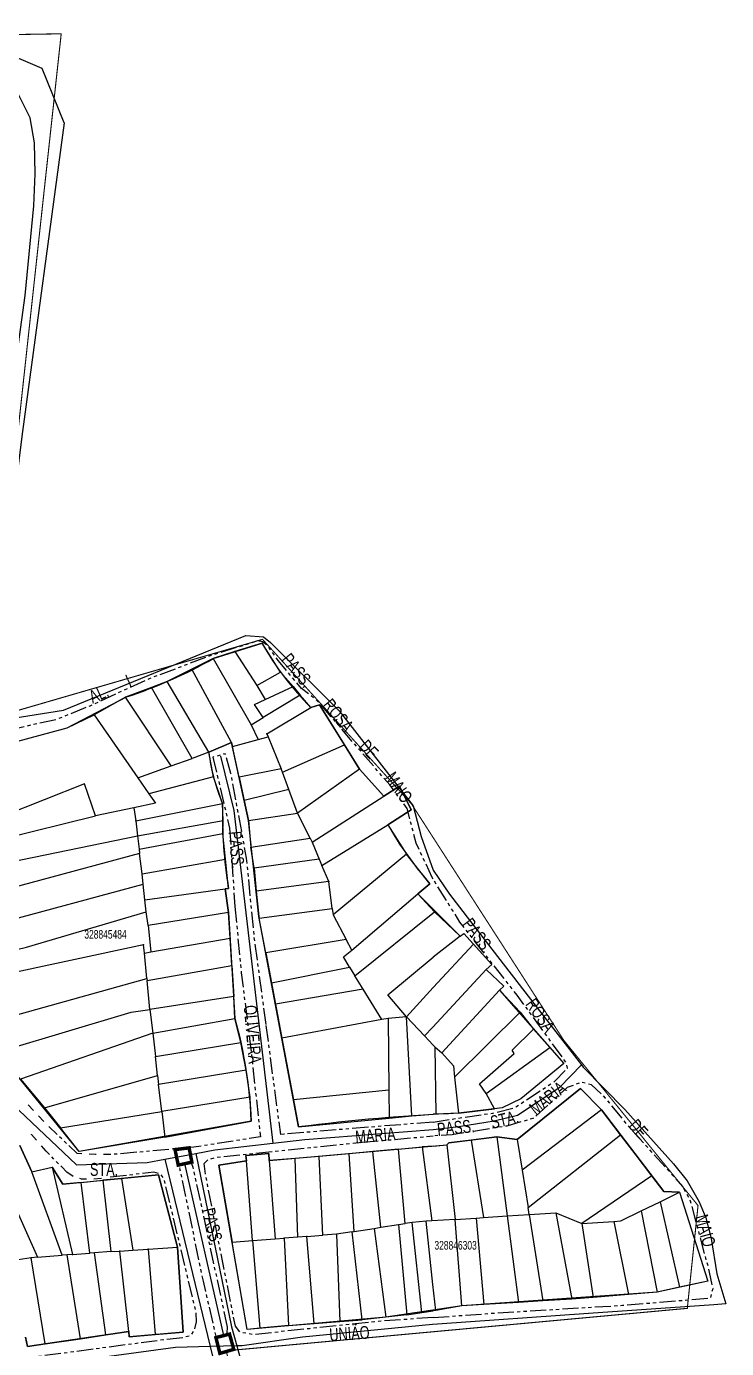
# Model space of a CAD drawing. Extents: x 203614 to 206284, y 4847494 to 4848495.
# Drawn here: x 205702.2 to 205864.1, y 4848134.9 to 4848440.9 of the extents above; entities that cross this region are included whole.
import ezdxf

# ---------------------------------------------------------------- set-up
doc = ezdxf.new("R2010")
doc.units = 0
doc.header["$LTSCALE"] = 1.5
doc.header["$MEASUREMENT"] = 0
doc.linetypes.add('PHANTOMX2', pattern=[5, 2.5, -0.5, 0.5, -0.5, 0.5, -0.5])
for name, color, linetype in [('CD-MALHA-LOTES', 40, 'CONTINUOUS'), ('CD_TXT_QUADRA', 7, 'CONTINUOUS'), ('HD-VALAS-DRENOS', 170, 'CONTINUOUS'), ('LM-LIM-SETOR-FISCAL', 7, 'CONTINUOUS'), ('RU-QUADRAS', 210, 'CONTINUOUS'), ('SV-EIXO-ROD-ESTR', 7, 'CONTINUOUS'), ('SV-EIXO-RUA-N-PAV', 6, 'CONTINUOUS'), ('SV-EIXO-RUA-PAV', 20, 'CONTINUOUS'), ('SV-EST-MUNIC-PAV', 1, 'CONTINUOUS'), ('SV-PONTE-BUEIRO', 249, 'CONTINUOUS'), ('SV-RUA-NAO-PAV-S-GUIA-C-GUIA', 7, 'PHANTOMX2'), ('SV-RUA-PAVIM-S-GUIA-C-GUIA', 7, 'CONTINUOUS'), ('SV-TXT-RUA-N-PAV-S-GUIA-C-GUIA', 7, 'CONTINUOUS')]:
    doc.layers.add(name, color=color, linetype=linetype)
doc.styles.add('ARIAL', font='ARIAL.TTF')
doc.linetypes.add('Limite', pattern='A,20,-3,[130,ltypeshp.shx,S=6.35,R=0,X=0,Y=0],-3,20', length=46)

msp = doc.modelspace()

# ---------------------------------------------------------------- linework, layer by layer
at = {"layer": 'CD-MALHA-LOTES'}
for p, q in [((205756.68, 4848298.13), (205750.4, 4848296.17)), ((205760.97, 4848291.44), (205756.68, 4848298.13)), ((205745.39, 4848294.6), (205740.45, 4848292.12)), ((205750.4, 4848296.17), (205745.39, 4848294.6)), ((205745.39, 4848294.6), (205754.14, 4848279.21)), ((205750.4, 4848296.17), (205755.45, 4848288.37)), ((205740.45, 4848292.12), (205734.73, 4848289.24)), ((205749.6, 4848275.13), (205740.45, 4848292.12)), ((205755.45, 4848288.37), (205760.97, 4848291.44)), ((205763.91, 4848288.13), (205760.97, 4848291.44)), ((205731.09, 4848287.86), (205725.13, 4848285.6)), ((205734.73, 4848289.24), (205731.09, 4848287.86)), ((205740.5, 4848271.4), (205731.09, 4848287.86)), ((205744.36, 4848272.88), (205734.73, 4848289.24)), ((205755.45, 4848288.37), (205757.44, 4848285.1)), ((205757.44, 4848285.1), (205763.91, 4848288.13)), ((205763.91, 4848288.13), (205765.51, 4848286.13)), ((205725.13, 4848285.6), (205717.88, 4848281.55)), ((205735.62, 4848269.73), (205725.13, 4848285.6)), ((205754.92, 4848283.94), (205757.44, 4848285.1)), ((205756.91, 4848280.89), (205754.92, 4848283.94)), ((205765.51, 4848286.13), (205756.91, 4848280.89)), ((205767.98, 4848283.25), (205765.51, 4848286.13)), ((205711.63, 4848278.56), (205717.88, 4848281.55)), ((205717.88, 4848281.55), (205727.96, 4848267)), ((205754.14, 4848279.21), (205756.91, 4848280.89)), ((205757.78, 4848277.14), (205767.98, 4848283.25)), ((205769.96, 4848283.84), (205767.98, 4848283.25)), ((205775.72, 4848274.63), (205769.96, 4848283.84)), ((205699.32, 4848275.18), (205711.63, 4848278.56)), ((205754.14, 4848279.21), (205755.82, 4848275.84)), ((205744.36, 4848272.88), (205749.6, 4848275.13)), ((205749.6, 4848275.13), (205749.81, 4848274.18)), ((205749.81, 4848274.18), (205755.82, 4848275.84)), ((205755.82, 4848275.84), (205758.1, 4848276.46)), ((205757.78, 4848277.14), (205758.1, 4848276.46)), ((205758.1, 4848276.46), (205761.1, 4848269.01)), ((205744.36, 4848272.88), (205740.5, 4848271.4)), ((205745.43, 4848267.23), (205744.36, 4848272.88)), ((205751.37, 4848267.1), (205749.81, 4848274.18)), ((205761.39, 4848268.3), (205775.72, 4848274.63)), ((205779.26, 4848268.97), (205775.72, 4848274.63)), ((205727.96, 4848267), (205735.62, 4848269.73)), ((205735.62, 4848269.73), (205740.5, 4848271.4)), ((205761.1, 4848269.01), (205751.37, 4848267.1)), ((205761.39, 4848268.3), (205761.1, 4848269.01)), ((205779.26, 4848268.97), (205764.91, 4848258.78)), ((205784.87, 4848262.71), (205779.26, 4848268.97)), ((205715.64, 4848265.61), (205696.97, 4848258.15)), ((205718.14, 4848258.19), (205715.64, 4848265.61)), ((205727.96, 4848267), (205730.48, 4848263.24)), ((205745.43, 4848267.23), (205730.48, 4848263.24)), ((205747.56, 4848261), (205745.43, 4848267.23)), ((205751.37, 4848267.1), (205752.56, 4848261.68)), ((205762.88, 4848264.26), (205761.39, 4848268.3)), ((205730.48, 4848263.24), (205732.04, 4848261.08)), ((205762.88, 4848264.26), (205752.56, 4848261.68)), ((205764.91, 4848258.78), (205762.88, 4848264.26)), ((205768.28, 4848252.09), (205784.87, 4848262.71)), ((205788.45, 4848265), (205784.87, 4848262.71)), ((205791.19, 4848259.53), (205788.45, 4848265)), ((205727.04, 4848260.02), (205718.14, 4848258.19)), ((205732.04, 4848261.08), (205727.04, 4848260.02)), ((205727.04, 4848260.02), (205727.48, 4848256.98)), ((205727.48, 4848256.98), (205747.56, 4848261)), ((205747.65, 4848257.08), (205747.56, 4848261)), ((205752.56, 4848261.68), (205753.58, 4848257.06)), ((205785.76, 4848256.11), (205791.19, 4848259.53)), ((205696.34, 4848252.78), (205718.14, 4848258.19)), ((205727.48, 4848256.98), (205727.88, 4848253.56)), ((205727.88, 4848253.56), (205747.65, 4848257.08)), ((205747.61, 4848254.09), (205747.65, 4848257.08)), ((205753.58, 4848257.06), (205764.91, 4848258.78)), ((205753.58, 4848257.06), (205754.09, 4848250.88)), ((205767.83, 4848252.98), (205764.91, 4848258.78)), ((205695.54, 4848246.93), (205727.88, 4848253.56)), ((205727.88, 4848253.56), (205728.24, 4848250.49)), ((205728.24, 4848250.49), (205747.61, 4848254.09)), ((205748.22, 4848248.12), (205747.61, 4848254.09)), ((205770.53, 4848246.71), (205785.76, 4848256.11)), ((205785.76, 4848256.11), (205790.13, 4848249.29)), ((205728.24, 4848250.49), (205728.35, 4848249.49)), ((205754.09, 4848250.88), (205767.83, 4848252.98)), ((205754.82, 4848246.03), (205754.09, 4848250.88)), ((205767.83, 4848252.98), (205768.28, 4848252.09)), ((205768.28, 4848252.09), (205769.93, 4848248.13)), ((205728.35, 4848249.49), (205694.66, 4848240.35)), ((205728.91, 4848244.71), (205728.35, 4848249.49)), ((205728.91, 4848244.71), (205748.22, 4848248.12)), ((205748.93, 4848241.33), (205748.22, 4848248.12)), ((205769.93, 4848248.13), (205754.82, 4848246.03)), ((205769.93, 4848248.13), (205770.53, 4848246.71)), ((205790.13, 4848249.29), (205773.12, 4848235.29)), ((205795.53, 4848242.46), (205790.13, 4848249.29)), ((205729.17, 4848242.38), (205728.91, 4848244.71)), ((205754.82, 4848246.03), (205755.35, 4848240.72)), ((205772.1, 4848242.96), (205770.53, 4848246.71)), ((205693.73, 4848232.75), (205729.17, 4848242.38)), ((205729.57, 4848238.72), (205729.17, 4848242.38)), ((205729.57, 4848238.72), (205748.18, 4848241.26)), ((205748.18, 4848241.26), (205748.93, 4848241.33)), ((205748.95, 4848235.76), (205748.18, 4848241.26)), ((205772.1, 4848242.96), (205755.35, 4848240.72)), ((205772.89, 4848236.75), (205772.1, 4848242.96)), ((205792.75, 4848240.1), (205795.53, 4848242.46)), ((205729.91, 4848235.97), (205729.57, 4848238.72)), ((205755.35, 4848240.72), (205755.93, 4848234.88)), ((205777.42, 4848227.11), (205792.75, 4848240.1)), ((205796.61, 4848235.94), (205792.75, 4848240.1)), ((205702.18, 4848227.76), (205729.91, 4848235.97)), ((205730.3, 4848232.8), (205729.91, 4848235.97)), ((205748.95, 4848235.76), (205730.3, 4848232.8)), ((205749.31, 4848229.82), (205748.95, 4848235.76)), ((205756, 4848234.5), (205772.89, 4848236.75)), ((205772.89, 4848236.75), (205773.12, 4848235.29)), ((205773.12, 4848235.29), (205776.14, 4848229.55)), ((205778.17, 4848221.17), (205796.61, 4848235.94)), ((205796.61, 4848235.94), (205802.55, 4848230.33)), ((205730.3, 4848232.8), (205730.97, 4848226.69)), ((205755.93, 4848234.88), (205756, 4848234.5)), ((205757.52, 4848226.47), (205756, 4848234.5)), ((205730.97, 4848226.69), (205749.31, 4848229.82)), ((205749.68, 4848223.52), (205749.31, 4848229.82)), ((205776.14, 4848229.55), (205757.52, 4848226.47)), ((205777.42, 4848227.11), (205776.14, 4848229.55)), ((205802.55, 4848230.33), (205796.23, 4848225.44)), ((205802.55, 4848230.33), (205803.37, 4848230.93)), ((205692.8, 4848225.48), (205702.18, 4848227.76)), ((205729.22, 4848228.3), (205693.08, 4848220.52)), ((205729.45, 4848226.42), (205729.22, 4848228.3)), ((205729.45, 4848226.42), (205730.97, 4848226.69)), ((205730.04, 4848220.49), (205729.45, 4848226.42)), ((205757.52, 4848226.47), (205758.84, 4848219.49)), ((205775.52, 4848225.5), (205777.42, 4848227.11)), ((205805.61, 4848228.44), (205796.25, 4848218.47)), ((205805.61, 4848228.44), (205809.86, 4848223.73)), ((205730.1, 4848220.07), (205749.68, 4848223.52)), ((205749.68, 4848223.52), (205750.12, 4848216.35)), ((205758.84, 4848219.49), (205776.94, 4848223.17)), ((205776.94, 4848223.17), (205775.52, 4848225.5)), ((205776.94, 4848223.17), (205778.17, 4848221.17)), ((205785.79, 4848216.76), (205796.23, 4848225.44)), ((205809.86, 4848223.73), (205808.54, 4848222.6)), ((205695.68, 4848210.93), (205730.04, 4848220.49)), ((205730.04, 4848220.49), (205730.1, 4848220.07)), ((205730.75, 4848213.37), (205730.1, 4848220.07)), ((205780.09, 4848218.04), (205778.17, 4848221.17)), ((205808.54, 4848222.6), (205796.21, 4848209.24)), ((205808.54, 4848222.6), (205812.61, 4848218.77)), ((205758.84, 4848219.49), (205759.78, 4848214.55)), ((205780.09, 4848218.04), (205759.78, 4848214.55)), ((205784.4, 4848211), (205780.09, 4848218.04)), ((205790.06, 4848211.65), (205785.79, 4848216.76)), ((205790.06, 4848211.65), (205796.25, 4848218.47)), ((205798.29, 4848203.35), (205811.63, 4848217.8)), ((205811.63, 4848217.8), (205816.38, 4848212.72)), ((205750.12, 4848216.35), (205730.75, 4848213.37)), ((205750.42, 4848211.27), (205750.12, 4848216.35)), ((205759.78, 4848214.55), (205761.26, 4848206.73)), ((205697.54, 4848204.13), (205726.4, 4848212.73)), ((205726.4, 4848212.73), (205730.75, 4848213.37)), ((205730.75, 4848213.37), (205731.38, 4848207.87)), ((205731.38, 4848207.87), (205750.42, 4848211.27)), ((205751.77, 4848205.68), (205750.42, 4848211.27)), ((205784.4, 4848211), (205761.26, 4848206.73)), ((205785.83, 4848211.24), (205784.4, 4848211)), ((205790.06, 4848211.65), (205785.83, 4848211.24)), ((205785.83, 4848211.24), (205786.03, 4848194.68)), ((205791.33, 4848188.74), (205790.06, 4848211.65)), ((205794.27, 4848207.27), (205790.06, 4848211.65)), ((205816.38, 4848212.72), (205801.22, 4848197.7)), ((205731.38, 4848207.87), (205700.77, 4848197.26)), ((205731.38, 4848207.87), (205732.01, 4848202.48)), ((205794.27, 4848207.27), (205796.21, 4848209.24)), ((205814.52, 4848203.96), (205819.46, 4848208.82)), ((205732.01, 4848202.48), (205751.77, 4848205.68)), ((205752.97, 4848199.28), (205751.77, 4848205.68)), ((205761.26, 4848206.73), (205763.97, 4848192.42)), ((205796.24, 4848205.07), (205794.27, 4848207.27)), ((205796.64, 4848204.68), (205796.24, 4848205.07)), ((205796.64, 4848204.68), (205796.85, 4848189.11)), ((205796.64, 4848204.68), (205798.29, 4848203.35)), ((205808.49, 4848193.94), (205823.24, 4848204.54)), ((205823.24, 4848204.54), (205826.46, 4848200.88)), ((205732.52, 4848198.08), (205732.01, 4848202.48)), ((205798.29, 4848203.35), (205800.94, 4848200.35)), ((205806.99, 4848196.16), (205814.99, 4848203.17)), ((205814.99, 4848203.17), (205814.52, 4848203.96)), ((205752.97, 4848199.28), (205732.76, 4848195.98)), ((205753.91, 4848193.09), (205752.97, 4848199.28)), ((205800.94, 4848200.35), (205801.22, 4848197.7)), ((205826.46, 4848200.88), (205816.51, 4848192.67)), ((205700.77, 4848197.26), (205706.33, 4848190.62)), ((205706.33, 4848190.62), (205732.52, 4848198.08)), ((205732.52, 4848198.08), (205732.76, 4848195.98)), ((205733.48, 4848189.77), (205732.76, 4848195.98)), ((205801.22, 4848197.7), (205802.12, 4848189.32)), ((205808.49, 4848193.94), (205806.99, 4848196.16)), ((205753.91, 4848193.09), (205733.48, 4848189.77)), ((205754.18, 4848187.48), (205753.91, 4848193.09)), ((205786.03, 4848194.68), (205763.97, 4848192.42)), ((205763.97, 4848192.42), (205765.15, 4848186.16)), ((205786.03, 4848194.68), (205786.1, 4848188.22)), ((205810.49, 4848190.39), (205808.49, 4848193.94)), ((205830.33, 4848195.04), (205815.72, 4848183.23)), ((205835.22, 4848190.12), (205830.33, 4848195.04)), ((205706.33, 4848190.62), (205710.05, 4848185.93)), ((205710.05, 4848185.93), (205733.48, 4848189.77)), ((205733.48, 4848189.77), (205734.17, 4848183.82)), ((205791.33, 4848188.74), (205796.23, 4848189.09)), ((205802.12, 4848189.32), (205810.49, 4848190.39)), ((205812.22, 4848190.63), (205810.49, 4848190.39)), ((205835.22, 4848190.12), (205816.85, 4848176.14)), ((205839.64, 4848184.33), (205835.22, 4848190.12)), ((205734.17, 4848183.82), (205754.18, 4848187.48)), ((205765.15, 4848186.16), (205786.1, 4848188.22)), ((205786.1, 4848188.22), (205791.33, 4848188.74)), ((205714.37, 4848180.49), (205710.05, 4848185.93)), ((205734.17, 4848183.82), (205714.37, 4848180.49)), ((205805.08, 4848183.14), (205799.87, 4848182.48)), ((205811.02, 4848183.89), (205805.08, 4848183.14)), ((205805.08, 4848183.14), (205807.89, 4848165.2)), ((205815.72, 4848183.23), (205811.02, 4848183.89)), ((205811.02, 4848183.89), (205813.42, 4848165.57)), ((205815.72, 4848183.23), (205816.85, 4848176.14)), ((205818.23, 4848167.54), (205839.64, 4848184.33)), ((205843.25, 4848179.61), (205839.64, 4848184.33)), ((205693.8, 4848180.3), (205704.74, 4848156.05)), ((205703.42, 4848175.75), (205700.62, 4848181.89)), ((205758.28, 4848179.99), (205752.9, 4848179.54)), ((205758.31, 4848178.41), (205758.28, 4848179.99)), ((205776.86, 4848179.98), (205769.86, 4848179.36)), ((205782.31, 4848180.46), (205776.86, 4848179.98)), ((205778.01, 4848161.97), (205776.86, 4848179.98)), ((205788.24, 4848181.01), (205782.31, 4848180.46)), ((205784.19, 4848162.94), (205782.31, 4848180.46)), ((205788.24, 4848181.01), (205793.69, 4848181.55)), ((205789.81, 4848163.79), (205788.24, 4848181.01)), ((205796.25, 4848181.71), (205793.69, 4848181.55)), ((205793.69, 4848181.55), (205795.98, 4848164.45)), ((205796.25, 4848181.71), (205799.43, 4848182.02)), ((205799.87, 4848182.48), (205799.43, 4848182.02)), ((205799.43, 4848182.02), (205801.34, 4848164.77)), ((205703.42, 4848175.75), (205708.11, 4848176.88)), ((205708.11, 4848176.88), (205712.85, 4848156.66)), ((205710.6, 4848172.95), (205708.11, 4848176.88)), ((205753.08, 4848178.29), (205746.71, 4848177.36)), ((205746.71, 4848177.36), (205749.8, 4848159.53)), ((205752.9, 4848179.54), (205753.08, 4848178.29)), ((205754.44, 4848159.88), (205753.08, 4848178.29)), ((205764.32, 4848178.89), (205758.31, 4848178.41)), ((205758.31, 4848178.41), (205759.74, 4848160.28)), ((205769.86, 4848179.36), (205764.32, 4848178.89)), ((205764.98, 4848160.67), (205764.32, 4848178.89)), ((205770.74, 4848161.1), (205769.86, 4848179.36)), ((205846.87, 4848174.87), (205843.25, 4848179.61)), ((205710.44, 4848156.52), (205703.42, 4848175.75)), ((205714.84, 4848173.34), (205719.83, 4848173.83)), ((205724.18, 4848174.25), (205719.83, 4848173.83)), ((205719.83, 4848173.83), (205721.69, 4848157.31)), ((205732.69, 4848175.12), (205724.18, 4848174.25)), ((205724.18, 4848174.25), (205726.77, 4848157.64)), ((205737.09, 4848158.36), (205732.69, 4848175.12)), ((205816.85, 4848176.14), (205818.23, 4848167.54)), ((205846.87, 4848174.87), (205830.65, 4848163.81)), ((205849.65, 4848171.24), (205846.87, 4848174.87)), ((205714.84, 4848173.34), (205710.6, 4848172.95)), ((205716.84, 4848156.94), (205714.84, 4848173.34)), ((205848.78, 4848168.86), (205853.29, 4848171.06)), ((205853.29, 4848171.06), (205849.65, 4848171.24)), ((205853.29, 4848171.06), (205859.77, 4848150.47)), ((205844.42, 4848166.74), (205848.78, 4848168.86)), ((205848.78, 4848168.86), (205853.27, 4848149.05)), ((205801.34, 4848164.77), (205795.98, 4848164.45)), ((205801.34, 4848164.77), (205806.21, 4848165.09)), ((205802.93, 4848144.74), (205801.34, 4848164.77)), ((205806.21, 4848165.09), (205807.89, 4848165.2)), ((205806.21, 4848165.09), (205808.01, 4848145.05)), ((205807.89, 4848165.2), (205813.42, 4848165.57)), ((205813.42, 4848165.57), (205818.49, 4848165.9)), ((205813.42, 4848165.57), (205815.99, 4848145.55)), ((205818.49, 4848165.9), (205818.23, 4848167.54)), ((205818.49, 4848165.9), (205824.61, 4848166.3)), ((205818.49, 4848165.9), (205821.6, 4848145.9)), ((205824.61, 4848166.3), (205828.33, 4848146.32)), ((205824.61, 4848166.3), (205830.65, 4848163.81)), ((205839.67, 4848164.43), (205844.42, 4848166.74)), ((205844.42, 4848166.74), (205848.05, 4848147.9)), ((205777.53, 4848161.9), (205773.89, 4848161.33)), ((205777.53, 4848161.9), (205778.01, 4848161.97)), ((205779.86, 4848141.56), (205777.53, 4848161.9)), ((205778.01, 4848161.97), (205782.65, 4848162.7)), ((205782.65, 4848162.7), (205784.19, 4848162.94)), ((205782.65, 4848162.7), (205785.34, 4848142.12)), ((205784.19, 4848162.94), (205788.25, 4848163.57)), ((205788.25, 4848163.57), (205789.81, 4848163.79)), ((205788.25, 4848163.57), (205790.15, 4848142.65)), ((205791.41, 4848164.06), (205789.81, 4848163.79)), ((205794.62, 4848164.33), (205791.41, 4848164.06)), ((205793.66, 4848143.19), (205791.41, 4848164.06)), ((205795.98, 4848164.45), (205794.62, 4848164.33)), ((205796.21, 4848149.69), (205794.62, 4848164.33)), ((205830.65, 4848163.81), (205838.07, 4848164.32)), ((205830.65, 4848163.81), (205833.3, 4848146.72)), ((205838.07, 4848164.32), (205839.67, 4848164.43)), ((205838.07, 4848164.32), (205841.48, 4848147.37)), ((205749.8, 4848159.53), (205754.44, 4848159.88)), ((205753.25, 4848139.3), (205749.8, 4848159.53)), ((205754.44, 4848159.88), (205759.74, 4848160.28)), ((205754.44, 4848159.88), (205756.15, 4848139.58)), ((205759.74, 4848160.28), (205761.77, 4848160.43)), ((205764.98, 4848160.67), (205761.77, 4848160.43)), ((205761.77, 4848160.43), (205762.82, 4848140.19)), ((205767.07, 4848160.82), (205764.98, 4848160.67)), ((205767.07, 4848160.82), (205770.74, 4848161.1)), ((205768.75, 4848140.67), (205767.07, 4848160.82)), ((205773.89, 4848161.33), (205770.74, 4848161.1)), ((205773.89, 4848161.33), (205774.68, 4848141.15)), ((205703.24, 4848155.84), (205700.28, 4848155.38)), ((205704.74, 4848156.05), (205703.24, 4848155.84)), ((205706.47, 4848135.94), (205703.24, 4848155.84)), ((205704.74, 4848156.05), (205710.44, 4848156.52)), ((205711.6, 4848156.57), (205710.44, 4848156.52)), ((205712.85, 4848156.66), (205711.6, 4848156.57)), ((205714.65, 4848137.16), (205711.6, 4848156.57)), ((205712.85, 4848156.66), (205716.84, 4848156.94)), ((205717.91, 4848157.03), (205716.84, 4848156.94)), ((205721.69, 4848157.31), (205717.91, 4848157.03)), ((205720.56, 4848138.04), (205717.91, 4848157.03)), ((205721.69, 4848157.31), (205723.81, 4848157.44)), ((205723.81, 4848157.44), (205726.77, 4848157.64)), ((205725.83, 4848138.8), (205723.81, 4848157.44)), ((205726.77, 4848157.64), (205730.36, 4848157.89)), ((205730.36, 4848157.89), (205737.09, 4848158.36)), ((205730.36, 4848157.89), (205731.99, 4848138.11)), ((205738.46, 4848138.71), (205737.09, 4848158.36)), ((205796.85, 4848143.72), (205796.21, 4848149.69)), ((205859.77, 4848150.47), (205853.27, 4848149.05)), ((205828.33, 4848146.32), (205821.6, 4848145.9)), ((205833.3, 4848146.72), (205828.33, 4848146.32)), ((205841.48, 4848147.37), (205833.3, 4848146.72)), ((205848.05, 4848147.9), (205841.48, 4848147.37)), ((205853.27, 4848149.05), (205848.05, 4848147.9)), ((205790.15, 4848142.65), (205793.66, 4848143.19)), ((205793.66, 4848143.19), (205796.23, 4848143.62)), ((205796.85, 4848143.72), (205796.23, 4848143.62)), ((205802.93, 4848144.74), (205796.85, 4848143.72)), ((205808.01, 4848145.05), (205802.93, 4848144.74)), ((205815.99, 4848145.55), (205808.01, 4848145.05)), ((205821.6, 4848145.9), (205815.99, 4848145.55)), ((205762.82, 4848140.19), (205756.15, 4848139.58)), ((205762.82, 4848140.19), (205768.75, 4848140.67)), ((205768.75, 4848140.67), (205774.68, 4848141.15)), ((205774.68, 4848141.15), (205779.86, 4848141.56)), ((205785.34, 4848142.12), (205779.86, 4848141.56)), ((205790.15, 4848142.65), (205785.34, 4848142.12)), ((205701.98, 4848137.5), (205702.4, 4848135.33)), ((205706.47, 4848135.94), (205714.65, 4848137.16)), ((205714.65, 4848137.16), (205720.56, 4848138.04)), ((205720.56, 4848138.04), (205725.83, 4848138.8)), ((205725.83, 4848138.8), (205725.96, 4848137.56)), ((205725.96, 4848137.56), (205731.99, 4848138.11)), ((205731.99, 4848138.11), (205738.46, 4848138.71)), ((205756.15, 4848139.58), (205753.25, 4848139.3)), ((205702.4, 4848135.33), (205706.47, 4848135.94))]:
    msp.add_line(p, q, dxfattribs=at)
for points in [[(205803.37, 4848230.93), (205805.61, 4848228.44)], [(205812.61, 4848218.77), (205811.63, 4848217.8)], [(205816.38, 4848212.72), (205819.46, 4848208.82)], [(205819.46, 4848208.82), (205823.24, 4848204.54)], [(205816.51, 4848192.67), (205812.22, 4848190.63)], [(205802.12, 4848189.32), (205796.85, 4848189.11)]]:
    msp.add_lwpolyline(points, dxfattribs=at)
at = {"layer": 'CD-MALHA-LOTES', "flags": 128}
msp.add_lwpolyline([(205796.85, 4848189.11), (205796.23, 4848189.09)], dxfattribs=at)
at = {"layer": 'CD-MALHA-LOTES'}
for p in [(205750.4, 4848296.17), (205725.13, 4848285.6), (205757.78, 4848277.14), (205757.78, 4848277.14), (205744.36, 4848272.88), (205744.36, 4848272.88), (205747.56, 4848261), (205727.48, 4848256.98), (205764.91, 4848258.78), (205727.88, 4848253.56), (205772.1, 4848242.96), (205729.22, 4848228.3), (205729.45, 4848226.42), (205790.06, 4848211.65), (205790.06, 4848211.65), (205790.06, 4848211.65), (205790.06, 4848211.65), (205790.06, 4848211.65), (205790.06, 4848211.65), (205790.06, 4848211.65), (205790.06, 4848211.65), (205732.76, 4848195.98), (205732.76, 4848195.98), (205706.33, 4848190.62), (205706.33, 4848190.62), (205733.48, 4848189.77), (205761.77, 4848160.43), (205767.07, 4848160.82), (205703.24, 4848155.84), (205712.85, 4848156.66), (205723.81, 4848157.44), (205723.81, 4848157.44), (205730.36, 4848157.89)]:
    msp.add_point(p, dxfattribs=at)
at = {"layer": 'HD-VALAS-DRENOS', "const_width": 0.18, "flags": 128}
msp.add_lwpolyline([(205747.867109, 4848137.895951), (205738.840687, 4848177.672744)], dxfattribs=at)
at = {"layer": 'HD-VALAS-DRENOS', "flags": 128}
msp.add_lwpolyline([(205747.867109, 4848137.895951), (205738.840687, 4848177.672744)], dxfattribs=at)
at = {"layer": 'LM-LIM-SETOR-FISCAL', "linetype": 'Limite', "ltscale": 0.1, "const_width": 0.25}
msp.add_lwpolyline([(205885.38, 4848100.28), (205758.68, 4848087.81), (205748.409435, 4848134.360112), (205855.058906, 4848144.189237), (205857.54, 4848167.98), (205826.48, 4848206.22), (205791.25, 4848260.92), (205756.795428, 4848299.013086), (205692.97, 4848280.46), (205710.220191, 4848439.156266), (205051.319023, 4848428.56508), (204677.840805, 4848416.249793)], dxfattribs=at)
at = {"layer": 'RU-QUADRAS', "color": 6, "linetype": 'Continuous'}
msp.add_lwpolyline([(205699.32, 4848275.18), (205711.63, 4848278.56), (205725.34, 4848285.7, 0.0527369776), (205745.39, 4848294.6), (205756.68, 4848298.13, 0.068968311), (205767.98, 4848283.25), (205769.96, 4848283.84), (205779.26, 4848268.97), (205784.87, 4848262.71), (205788.45, 4848265), (205791.19, 4848259.53), (205785.76, 4848256.11, 0.0509046364), (205795.53, 4848242.46), (205792.75, 4848240.1), (205802.55, 4848230.33), (205803.37, 4848230.93), (205809.86, 4848223.73), (205808.54, 4848222.6), (205812.61, 4848218.77), (205811.63, 4848217.8), (205826.46, 4848200.88), (205816.51, 4848192.67), (205812.22, 4848190.63), (205802.12, 4848189.32, 0.0222684477), (205765.15, 4848186.16), (205755.93, 4848234.88), (205753.58, 4848257.06), (205749.6, 4848275.13), (205744.36, 4848272.88, 0.0712558963), (205747.56, 4848261, 0.0479596428), (205748.93, 4848241.33), (205748.18, 4848241.26), (205748.95, 4848235.76), (205750.42, 4848211.27, -0.0535579303), (205754.18, 4848187.48), (205714.37, 4848180.49), (205698.75, 4848199.72)], format="xyb", dxfattribs=at)
msp.add_lwpolyline([(205746.71, 4848177.36), (205753.08, 4848178.29), (205752.9, 4848179.54), (205758.28, 4848179.99), (205758.31, 4848178.41), (205799.43, 4848182.02), (205799.87, 4848182.48), (205811.02, 4848183.89), (205815.72, 4848183.23), (205830.33, 4848195.04), (205835.22, 4848190.12), (205849.65, 4848171.24), (205853.29, 4848171.06), (205859.77, 4848150.47), (205848.05, 4848147.9), (205802.93, 4848144.74), (205785.34, 4848142.12), (205753.25, 4848139.3)], close=True, dxfattribs=at)
msp.add_lwpolyline([(205700.62, 4848181.89), (205703.42, 4848175.75), (205708.11, 4848176.88), (205710.6, 4848172.95), (205732.69, 4848175.12), (205737.09, 4848158.36), (205738.46, 4848138.71), (205725.96, 4848137.56), (205725.83, 4848138.8), (205702.4, 4848135.33), (205701.98, 4848137.5)], dxfattribs=at)
at = {"layer": 'SV-EIXO-ROD-ESTR', "flags": 128}
for points in [[(205710.876492, 4848418.538543), (205705.835098, 4848431.142028), (205692.223335, 4848436.93963), (205681.836728, 4848440.859374)], [(205747.047524, 4848272.005411), (205750.120376, 4848259.390543), (205759.145799, 4848182.428299)]]:
    msp.add_lwpolyline(points, dxfattribs=at)
at = {"layer": 'SV-EIXO-RUA-N-PAV', "flags": 128}
for points in [[(205692.673122, 4848279.798103), (205710.756241, 4848282.618406), (205752.944793, 4848299.871233)], [(205752.944793, 4848299.871233), (205756.988424, 4848299.601657), (205758.605877, 4848298.25378), (205774.510826, 4848282.483618), (205791.628865, 4848260.513222), (205793.515893, 4848253.369474), (205796.258754, 4848245.592332)], [(205796.258754, 4848245.592332), (205800.066119, 4848240.028125), (205807.228622, 4848230.71687), (205821.397668, 4848212.368466), (205830.549894, 4848200.57335), (205830.979335, 4848200.0199), (205840.597012, 4848190.197591), (205851.901237, 4848177.643157), (205855.0332, 4848173.705832), (205857.765283, 4848168.823139), (205859.329585, 4848165.172428), (205860.615563, 4848160.322073), (205861.894899, 4848152.167213), (205864.001534, 4848145.24444)], [(205681.702739, 4848202.586738), (205691.574451, 4848198.418682), (205713.731334, 4848177.393902), (205730.065971, 4848177.959954), (205734.161722, 4848178.71999), (205741.362945, 4848180.0563), (205745.753691, 4848180.871077), (205759.145799, 4848182.428299), (205766.616742, 4848183.297013), (205796.23128, 4848185.564289)], [(205796.23128, 4848185.564289), (205802.212546, 4848186.292971), (205810.403151, 4848187.618305), (205815.784925, 4848188.924582), (205825.558831, 4848195.349355), (205830.549894, 4848200.57335)], [(205741.362945, 4848180.0563), (205749.626531, 4848139.872587), (205750.842302, 4848135.510116), (205752.33639, 4848130.148977), (205759.828351, 4848093.326782), (205761.157443, 4848087.834505), (205765.248068, 4848070.930599), (205766.363892, 4848053.555624), (205766.737707, 4848043.359984), (205767.22577, 4848038.652867), (205767.63912, 4848034.666316), (205764.291648, 4848007.408328), (205762.030904, 4847986.531773), (205759.190738, 4847960.251188)], [(205734.161722, 4848178.71999), (205744.689858, 4848135.336808), (205754.302652, 4848095.725469), (205755.564046, 4848087.283832), (205758.773119, 4848065.807728), (205760.148647, 4848053.084091), (205760.693758, 4848043.237752), (205760.61939, 4848038.234614), (205760.492529, 4848029.700109), (205760.492529, 4848016.288708), (205756.04845, 4847986.106001), (205752.239359, 4847960.251188)], [(205864.001534, 4848145.24444), (205861.183858, 4848144.963253), (205832.207499, 4848143.012018), (205797.282027, 4848140.545962), (205796.075823, 4848140.448002)], [(205796.075823, 4848140.448002), (205766.0248, 4848137.504353), (205752.094366, 4848135.545386), (205750.842302, 4848135.510116), (205744.689858, 4848135.336808), (205736.64029, 4848135.110059), (205670.688388, 4848126.185875), (205661.981866, 4848125.750549), (205653.493007, 4848127.056527), (205642.827518, 4848131.409788), (205637.09824, 4848135.453984)]]:
    msp.add_lwpolyline(points, dxfattribs=at)
at = {"layer": 'SV-EIXO-RUA-PAV', "flags": 128}
msp.add_lwpolyline([(205710.876492, 4848418.538543), (205701.259154, 4848347.101518), (205693.925989, 4848289.618962), (205692.673122, 4848279.798103), (205686.787283, 4848233.660723), (205683.691646, 4848209.394921), (205681.702739, 4848202.586738), (205678.793129, 4848192.62692), (205670.503331, 4848178.684987), (205663.720769, 4848168.134334), (205637.09824, 4848135.453984), (205620.350104, 4848114.894896), (205617.920993, 4848111.913053), (205600.793664, 4848090.888487), (205589.112584, 4848070.352396), (205586.770755, 4848066.022221), (205575.39312, 4848044.98433), (205569.141707, 4848033.425113), (205553.315728, 4847994.236976), (205547.783096, 4847974.872764), (205543.60692, 4847960.256069)], dxfattribs=at)
at = {"layer": 'SV-EST-MUNIC-PAV', "flags": 128}
msp.add_lwpolyline([(205703.039996, 4848419.741972), (205700.06754, 4848425.752079), (205697.294266, 4848429.459747), (205691.535908, 4848432.81015), (205680.50351, 4848437.865664)], dxfattribs=at)
at = {"layer": 'SV-PONTE-BUEIRO', "const_width": 0.8, "flags": 128}
for points in [[(205736.543721, 4848180.9272), (205739.817456, 4848181.331068), (205740.442535, 4848178.015123), (205737.28979, 4848177.341254)], [(205746.013389, 4848137.417671), (205749.158874, 4848138.229241), (205750.140876, 4848134.696861), (205746.927118, 4848133.767261)]]:
    msp.add_lwpolyline(points, close=True, dxfattribs=at)
at = {"layer": 'SV-RUA-NAO-PAV-S-GUIA-C-GUIA', "flags": 128}
for points in [[(205796.230724, 4848243.564928), (205796.007811, 4848243.922404), (205792.345129, 4848251.874718), (205790.216085, 4848259.888612), (205786.204729, 4848265.327738), (205779.622461, 4848272.974612), (205769.943495, 4848284.349749), (205767.829692, 4848286.139621), (205765.802191, 4848287.632088), (205760.482603, 4848294.065077), (205758.095864, 4848297.401223), (205756.771263, 4848298.45683), (205755.657861, 4848298.642397), (205744.824428, 4848295.2451), (205730.573884, 4848289.911962), (205716.8435, 4848283.585962), (205709.030443, 4848280.430103), (205702.131443, 4848278.904639), (205696.579897, 4848277.590206)], [(205749.491608, 4848267.957602), (205748.155975, 4848272.546863), (205745.330174, 4848271.741396), (205749.183874, 4848255.297497)], [(205757.621966, 4848209.91128), (205757.083824, 4848213.960799), (205754.922735, 4848229.662463), (205753.114462, 4848248.364857), (205749.491608, 4848267.957602)], [(205749.183874, 4848255.297497), (205750.403231, 4848237.181135)], [(205796.229502, 4848187.303351), (205802.042059, 4848188.218579), (205810.064089, 4848189.375141), (205815.062186, 4848190.58829), (205824.407115, 4848196.73108), (205827.333968, 4848199.794528), (205827.057713, 4848201.042676), (205815.698065, 4848216.670466), (205802.465589, 4848233.566343), (205796.230724, 4848243.564928)], [(205750.403231, 4848237.181135), (205751.863075, 4848221.843107), (205754.041429, 4848204.608635), (205755.856718, 4848187.918413), (205756.299215, 4848183.861825), (205740.888146, 4848181.464697), (205721.663442, 4848179.769243)], [(205761.829268, 4848184.503697), (205761.000799, 4848184.448423), (205757.621966, 4848209.91128)], [(205796.228519, 4848142.068573), (205811.145164, 4848143.136727), (205840.037635, 4848144.886394), (205860.45188, 4848146.575987), (205861.002744, 4848148.792341), (205860.22276, 4848152.587842), (205855.829385, 4848168.999135), (205854.009906, 4848172.424032), (205841.547177, 4848186.242291), (205836.145297, 4848192.867238), (205832.883784, 4848195.924906), (205830.597208, 4848196.497206), (205827.281442, 4848195.281394), (205819.355216, 4848188.112602), (205813.338284, 4848186.3796), (205800.659485, 4848184.359352), (205796.229432, 4848184.096471)], [(205703.777966, 4848189.997291), (205702.584695, 4848191.268885)], [(205706.164507, 4848187.454104), (205704.971236, 4848188.725698)], [(205715.00358, 4848179.945946), (205713.934793, 4848180.002378), (205707.380346, 4848186.241237)], [(205796.229502, 4848187.303351), (205761.829268, 4848184.503697)], [(205704.501444, 4848183.126579), (205703.379573, 4848184.430375), (205703.338828, 4848184.47794)], [(205779.821916, 4848182.619078), (205796.229432, 4848184.096471)], [(205712.998344, 4848174.728037), (205711.550133, 4848175.721097), (205710.338017, 4848176.933213), (205708.856542, 4848178.414688), (205706.701669, 4848180.569561), (205705.664117, 4848181.775365)], [(205796.228519, 4848142.068573), (205783.554425, 4848141.161004), (205767.546037, 4848139.467989), (205754.689991, 4848138.10836), (205751.585779, 4848138.65127), (205750.508542, 4848140.034674), (205743.675184, 4848174.79933), (205743.257732, 4848177.701031), (205744.19154, 4848178.619348), (205745.877049, 4848179.10244), (205779.821916, 4848182.619078)], [(205718.303816, 4848179.780325), (205718.129438, 4848179.7809), (205716.652072, 4848179.858905)], [(205721.663442, 4848179.769243), (205719.983629, 4848179.774784)], [(205716.105854, 4848174.060915), (205714.917122, 4848174.104942), (205714.490066, 4848174.233059)], [(205719.550954, 4848174.272248), (205717.790285, 4848174.06739)], [(205734.624946, 4848137.06415), (205738.351366, 4848137.472101), (205740.23688, 4848137.921033), (205741.108441, 4848139.175099), (205741.492586, 4848141.028412), (205741.474806, 4848143.079271), (205734.000787, 4848174.246643), (205733.143756, 4848175.317058), (205731.617388, 4848175.676204), (205721.311623, 4848174.477106)], [(205669.24197, 4848128.479637), (205672.897099, 4848128.852609), (205734.624946, 4848137.06415)]]:
    msp.add_lwpolyline(points, dxfattribs=at)
msp.add_lwpolyline([(205748.701031, 4848139.814433), (205740.779469, 4848176.787719), (205740.466601, 4848177.630055), (205739.226241, 4848177.817639), (205737.939592, 4848177.244987), (205737.578591, 4848176.571118), (205737.935981, 4848174.941462), (205743.041237, 4848150.484536), (205745.913689, 4848137.992513), (205747.117859, 4848137.664342), (205748.597461, 4848138.444349)], close=True, dxfattribs=at)
at = {"layer": 'SV-RUA-PAVIM-S-GUIA-C-GUIA', "flags": 128}
msp.add_lwpolyline([(205698.054366, 4848350.436694), (205701.880016, 4848378.609414), (205703.877759, 4848399.352911), (205704.166896, 4848406.778345), (205704.01377, 4848413.894605), (205703.039996, 4848419.741972)], dxfattribs=at)

# ---------------------------------------------------------------- texts
at = {"layer": 'CD_TXT_QUADRA', "style": 'ARIAL', "width": 0.7}
for s, p in [('328845484', (205715.57, 4848229.75)), ('328846303', (205796.560202, 4848157.779441))]:
    msp.add_text(s, height=2, dxfattribs=at).set_placement(p)
at = {"layer": 'SV-TXT-RUA-N-PAV-S-GUIA-C-GUIA', "style": 'ARIAL', "width": 0.7}
for s, rotation, p in [('PASS.', 309, (205760.960273, 4848294.221124)), ('AL.      I', 24, (205717.503708, 4848284.124558)), ('ROSA', 309, (205770.525441, 4848283.711249)), ('DE', 313, (205778.909724, 4848274.027992)), ('MAIO', 305, (205784.932237, 4848266.942683)), ('PASS.                                       OLIVEIRA', 275, (205748.915247, 4848254.484347)), ('PASS.', 307, (205802.84492, 4848233.03943)), ('ROSA', 305, (205817.489736, 4848214.550349)), ('MARIA', 39, (205820.065307, 4848188.761068)), ('STA.', 13, (205809.942976, 4848185.70527)), ('MARIA', 5, (205778.394641, 4848182.309144)), ('PASS.', 6, (205797.353114, 4848184.070826)), ('DE', 312, (205841.287563, 4848186.267548)), ('PASS.', 284, (205742.769781, 4848166.995259)), ('MAIO', 285, (205856.84768, 4848165.398685)), ('UNIÃO', 4, (205772.368976, 4848136.526921))]:
    msp.add_text(s, height=3, rotation=rotation, dxfattribs=at).set_placement(p)
msp.add_text('STA.', height=3, dxfattribs=at).set_placement((205716.874619, 4848174.836373))

doc.saveas('drawing.dxf')
